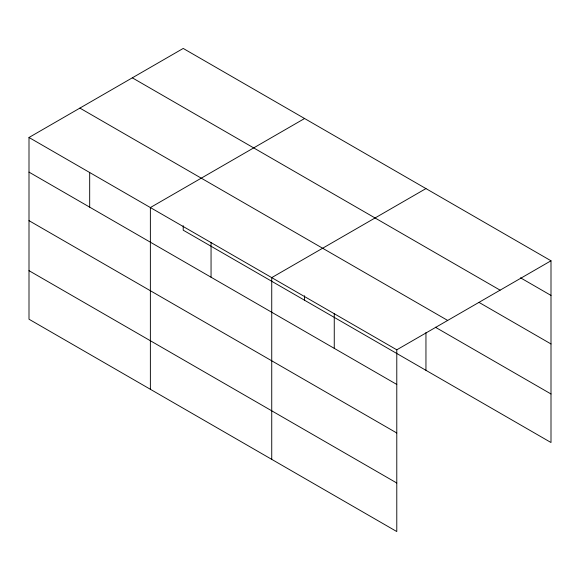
<?xml version="1.0" encoding="UTF-8"?>
<svg xmlns="http://www.w3.org/2000/svg" width="580" height="580" viewBox="0 0 580 580"><rect width="100%" height="100%" fill="white"/><g stroke="black" fill="none" stroke-linecap="round" stroke-linejoin="round"><path stroke-width="0.87" d="M29 137.482L396.785 349.82L396.785 531.555L29 319.217L29 137.482L183.215 48.444L551 260.782L551 442.518L183.215 230.18L183.215 225.685M304.58 118.516L150.372 207.553L150.372 389.289M425.952 188.587L271.737 277.624L271.737 459.36M396.785 349.82L551 260.782M520.521 277.82L551 295.423M132.32 77.829L500.112 290.167M479.095 302.448L551 343.962M79.888 108.097L447.68 320.435M435.334 327.2L551 393.979M29 172.115L396.785 384.453M29 220.654L396.785 432.999M29 270.671L396.785 483.01M425.952 332.572L425.952 370.323M334.261 313.722L334.261 348.355M304.58 295.757L304.58 300.251M211.055 242.585L211.055 277.226M89.683 172.514L89.683 207.147"/></g></svg>
